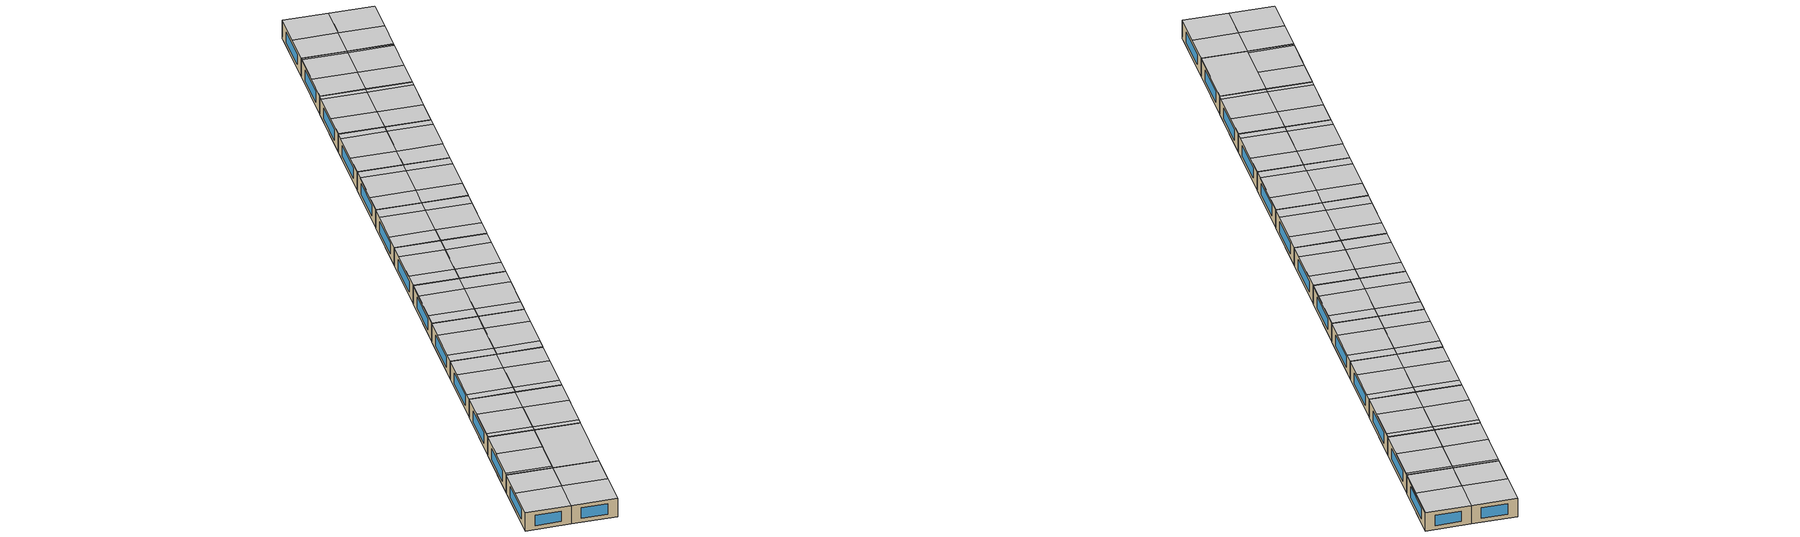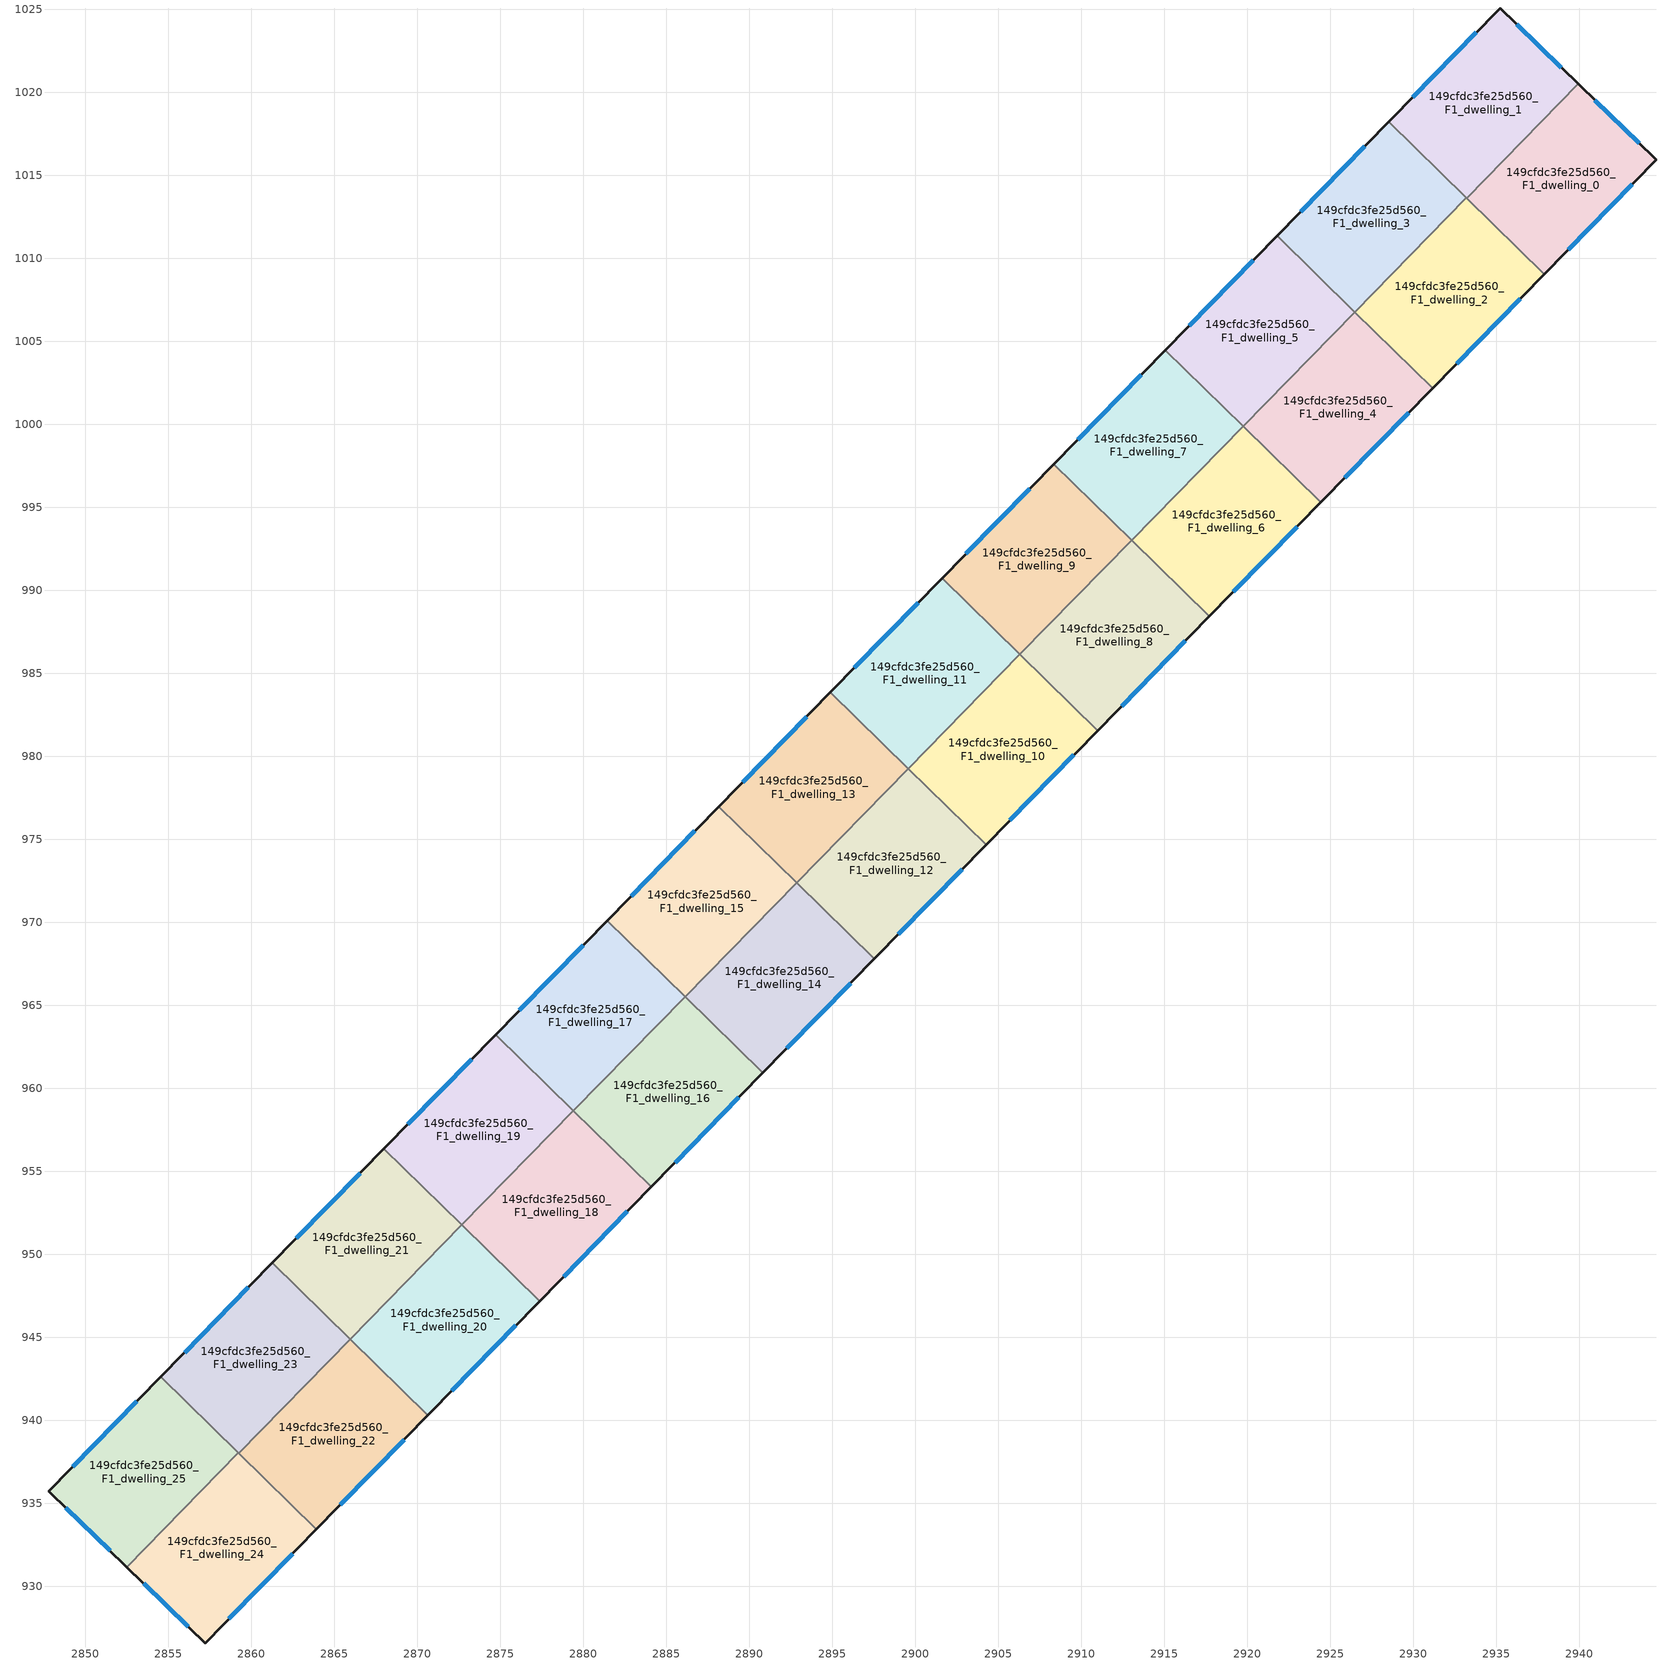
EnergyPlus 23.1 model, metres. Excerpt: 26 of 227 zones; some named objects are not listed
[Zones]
149cfdc3fe25d560_F1_dwelling_0
 floor to 149cfdc3fe25d560_F0_dwelling_0 (EU_floor_Construction): 2944.63,1015.95 2937.89,1009.05 2933.21,1013.63 2939.93,1020.51 z3
 wall outside (EU_wall_Construction): 2937.89,1009.05 2944.63,1015.95 2939.93,1020.51 z3:6
 wall to 149cfdc3fe25d560_F1_dwelling_1 (EU_wall_Construction): 2939.93,1020.51 2933.21,1013.63 z3:6
 wall to 149cfdc3fe25d560_F1_dwelling_2 (EU_wall_Construction): 2933.21,1013.63 2937.89,1009.05 z3:6
 window (EU_Window_Construction): 2943.63,1016.92 2940.94,1019.53 / 2939.33,1010.53 2943.19,1014.47 z3.64:5.36
 ceiling adiabatic (EU_roof_Construction): 2941.12,1012.36 2944.63,1015.95 2939.93,1020.51 2936.44,1016.93 z6
 ceiling to 149cfdc3fe25d560_F2_dwelling_1 (EU_floor_Construction): 2937.89,1009.05 2941.12,1012.36 2936.44,1016.93 2933.21,1013.63 z6
149cfdc3fe25d560_F1_dwelling_1
 floor to 149cfdc3fe25d560_F0_dwelling_1 (EU_floor_Construction): 2939.93,1020.51 2933.21,1013.63 2928.52,1018.22 2935.23,1025.08 z3
 wall outside (EU_wall_Construction): 2939.93,1020.51 2935.23,1025.08 2928.52,1018.22 z3:6
 wall to 149cfdc3fe25d560_F1_dwelling_3 (EU_wall_Construction): 2928.52,1018.22 2933.2,1013.64 z3:6
 window (EU_Window_Construction): 2938.93,1021.49 2936.23,1024.1 / 2933.79,1023.61 2929.95,1019.69 z3.64:5.36
 ceiling to 149cfdc3fe25d560_F2_dwelling_1 (EU_floor_Construction): 2933.21,1013.63 2936.44,1016.93 2931.74,1021.53 2928.52,1018.22 z6
 ceiling to 149cfdc3fe25d560_F2_dwelling_0 (EU_floor_Construction): 2936.44,1016.93 2939.93,1020.51 2935.23,1025.08 2931.74,1021.53 z6
149cfdc3fe25d560_F1_dwelling_10
 floor to 149cfdc3fe25d560_F0_dwelling_10 (EU_floor_Construction): 2910.98,981.55 2904.26,974.68 2899.57,979.26 2906.3,986.14 z3
 wall outside (EU_wall_Construction): 2904.26,974.68 2910.98,981.55 z3:6
 wall to 149cfdc3fe25d560_F1_dwelling_8 (EU_wall_Construction): 2910.98,981.55 2906.3,986.14 z3:6
 wall to 149cfdc3fe25d560_F1_dwelling_12 (EU_wall_Construction): 2899.57,979.26 2904.26,974.68 z3:6
 wall to 149cfdc3fe25d560_F1_dwelling_11 (EU_wall_Construction): 2906.3,986.14 2899.57,979.26 z3:6
 window (EU_Window_Construction): 2905.7,976.15 2909.54,980.08 z3.64:5.36
 ceiling to 149cfdc3fe25d560_F2_dwelling_9 (EU_floor_Construction): 2909.64,980.18 2910.98,981.55 2906.3,986.14 2904.95,984.76 z6
 ceiling to 149cfdc3fe25d560_F2_dwelling_11 (EU_floor_Construction): 2904.26,974.68 2906.14,976.6 2901.45,981.19 2899.57,979.26 z6
 ceiling adiabatic (EU_roof_Construction): 2906.14,976.6 2909.64,980.18 2904.95,984.76 2901.45,981.19 z6
149cfdc3fe25d560_F1_dwelling_11
 floor to 149cfdc3fe25d560_F0_dwelling_11 (EU_floor_Construction): 2906.3,986.14 2899.57,979.26 2894.88,983.85 2901.61,990.72 z3
 wall outside (EU_wall_Construction): 2901.61,990.72 2894.88,983.85 z3:6
 wall to 149cfdc3fe25d560_F1_dwelling_9 (EU_wall_Construction): 2906.3,986.14 2901.61,990.72 z3:6
 wall to 149cfdc3fe25d560_F1_dwelling_13 (EU_wall_Construction): 2894.88,983.85 2899.57,979.26 z3:6
 window (EU_Window_Construction): 2900.17,989.25 2896.32,985.32 z3.64:5.36
 ceiling to 149cfdc3fe25d560_F2_dwelling_11 (EU_floor_Construction): 2899.57,979.26 2901.45,981.19 2896.77,985.77 2894.88,983.85 z6
 ceiling to 149cfdc3fe25d560_F2_dwelling_9 (EU_floor_Construction): 2904.95,984.76 2906.3,986.14 2901.61,990.72 2900.26,989.35 z6
 ceiling adiabatic (EU_roof_Construction): 2901.45,981.19 2904.95,984.76 2900.26,989.35 2894.88,983.85 2896.77,985.77 z6
149cfdc3fe25d560_F1_dwelling_12
 floor to 149cfdc3fe25d560_F0_dwelling_12 (EU_floor_Construction): 2904.26,974.68 2897.53,967.8 2892.85,972.39 2899.57,979.26 z3
 wall outside (EU_wall_Construction): 2897.53,967.8 2904.26,974.68 z3:6
 wall to 149cfdc3fe25d560_F1_dwelling_14 (EU_wall_Construction): 2892.85,972.39 2897.53,967.8 z3:6
 wall to 149cfdc3fe25d560_F1_dwelling_13 (EU_wall_Construction): 2899.57,979.26 2892.85,972.39 z3:6
 window (EU_Window_Construction): 2898.97,969.28 2902.82,973.2 z3.64:5.36
 ceiling to 149cfdc3fe25d560_F2_dwelling_13 (EU_floor_Construction): 2897.53,967.8 2899.15,969.45 2894.46,974.04 2892.85,972.39 z6
 ceiling to 149cfdc3fe25d560_F2_dwelling_11 (EU_floor_Construction): 2902.65,973.03 2904.26,974.68 2899.57,979.26 2897.96,977.61 z6
 ceiling to 149cfdc3fe25d560_F2_dwelling_12 (EU_floor_Construction): 2899.15,969.45 2902.65,973.03 2897.96,977.61 2894.46,974.04 z6
149cfdc3fe25d560_F1_dwelling_13
 floor to 149cfdc3fe25d560_F0_dwelling_13 (EU_floor_Construction): 2899.57,979.26 2892.85,972.39 2888.16,976.97 2894.88,983.85 z3
 wall outside (EU_wall_Construction): 2894.88,983.85 2888.16,976.97 z3:6
 wall to 149cfdc3fe25d560_F1_dwelling_15 (EU_wall_Construction): 2888.16,976.97 2892.85,972.39 z3:6
 window (EU_Window_Construction): 2893.44,982.38 2889.6,978.45 z3.64:5.36
 ceiling to 149cfdc3fe25d560_F2_dwelling_13 (EU_floor_Construction): 2892.85,972.39 2894.46,974.04 2889.77,978.62 2888.16,976.97 z6
 ceiling to 149cfdc3fe25d560_F2_dwelling_12 (EU_floor_Construction): 2894.46,974.04 2897.96,977.61 2893.27,982.2 2889.77,978.62 z6
 ceiling to 149cfdc3fe25d560_F2_dwelling_11 (EU_floor_Construction): 2897.96,977.61 2899.57,979.26 2894.88,983.85 2893.27,982.2 z6
149cfdc3fe25d560_F1_dwelling_14
 floor to 149cfdc3fe25d560_F0_dwelling_14 (EU_floor_Construction): 2897.53,967.8 2890.81,960.93 2886.12,965.51 2892.85,972.39 z3
 wall outside (EU_wall_Construction): 2890.81,960.93 2897.53,967.8 z3:6
 wall to 149cfdc3fe25d560_F1_dwelling_16 (EU_wall_Construction): 2886.12,965.51 2890.81,960.93 z3:6
 wall to 149cfdc3fe25d560_F1_dwelling_15 (EU_wall_Construction): 2892.85,972.39 2886.12,965.51 z3:6
 window (EU_Window_Construction): 2892.25,962.4 2896.09,966.33 z3.64:5.36
 ceiling to 149cfdc3fe25d560_F2_dwelling_14 (EU_floor_Construction): 2892.15,962.3 2895.65,965.88 2890.96,970.46 2887.47,966.89 z6
 ceiling to 149cfdc3fe25d560_F2_dwelling_15 (EU_floor_Construction): 2890.81,960.93 2892.15,962.3 2887.47,966.89 2886.12,965.51 z6
 ceiling to 149cfdc3fe25d560_F2_dwelling_13 (EU_floor_Construction): 2895.65,965.88 2897.53,967.8 2892.85,972.39 2890.96,970.46 z6
149cfdc3fe25d560_F1_dwelling_15
 floor to 149cfdc3fe25d560_F0_dwelling_15 (EU_floor_Construction): 2892.85,972.39 2886.12,965.51 2881.43,970.1 2888.16,976.97 z3
 wall outside (EU_wall_Construction): 2888.16,976.97 2881.43,970.1 z3:6
 wall to 149cfdc3fe25d560_F1_dwelling_17 (EU_wall_Construction): 2881.43,970.1 2886.12,965.51 z3:6
 window (EU_Window_Construction): 2886.72,975.5 2882.87,971.57 z3.64:5.36
 ceiling to 149cfdc3fe25d560_F2_dwelling_15 (EU_floor_Construction): 2886.12,965.51 2887.47,966.89 2882.78,971.47 2881.43,970.1 z6
 ceiling to 149cfdc3fe25d560_F2_dwelling_14 (EU_floor_Construction): 2887.47,966.89 2890.96,970.46 2886.28,975.05 2882.78,971.47 z6
 ceiling to 149cfdc3fe25d560_F2_dwelling_13 (EU_floor_Construction): 2890.96,970.46 2892.85,972.39 2888.16,976.97 2886.28,975.05 z6
149cfdc3fe25d560_F1_dwelling_16
 floor to 149cfdc3fe25d560_F0_dwelling_16 (EU_floor_Construction): 2890.81,960.93 2884.09,954.05 2879.4,958.64 2886.12,965.51 z3
 wall outside (EU_wall_Construction): 2884.09,954.05 2890.81,960.93 z3:6
 wall to 149cfdc3fe25d560_F1_dwelling_17 (EU_wall_Construction): 2886.12,965.51 2879.4,958.64 z3:6
 wall to 149cfdc3fe25d560_F1_dwelling_18 (EU_wall_Construction): 2879.4,958.64 2884.09,954.05 z3:6
 window (EU_Window_Construction): 2885.53,955.53 2889.37,959.46 z3.64:5.36
 ceiling to 149cfdc3fe25d560_F2_dwelling_16 (EU_floor_Construction): 2885.16,955.15 2888.66,958.73 2883.97,963.31 2880.47,959.74 z6
 ceiling to 149cfdc3fe25d560_F2_dwelling_17 (EU_floor_Construction): 2884.08,954.05 2885.16,955.15 2880.47,959.74 2879.4,958.64 z6
 ceiling to 149cfdc3fe25d560_F2_dwelling_15 (EU_floor_Construction): 2888.66,958.73 2890.81,960.93 2886.12,965.51 2883.97,963.31 z6
149cfdc3fe25d560_F1_dwelling_17
 floor to 149cfdc3fe25d560_F0_dwelling_17 (EU_floor_Construction): 2886.12,965.51 2879.4,958.64 2874.71,963.23 2881.43,970.1 z3
 wall outside (EU_wall_Construction): 2881.43,970.1 2874.71,963.23 z3:6
 wall to 149cfdc3fe25d560_F1_dwelling_19 (EU_wall_Construction): 2874.71,963.23 2879.4,958.64 z3:6
 window (EU_Window_Construction): 2879.99,968.63 2876.15,964.7 z3.64:5.36
 ceiling to 149cfdc3fe25d560_F2_dwelling_17 (EU_floor_Construction): 2879.4,958.64 2880.47,959.74 2875.78,964.33 2874.71,963.23 z6
 ceiling to 149cfdc3fe25d560_F2_dwelling_16 (EU_floor_Construction): 2880.47,959.74 2883.97,963.31 2879.28,967.9 2875.78,964.33 z6
 ceiling to 149cfdc3fe25d560_F2_dwelling_15 (EU_floor_Construction): 2883.97,963.31 2886.12,965.51 2881.43,970.1 2879.28,967.9 z6
149cfdc3fe25d560_F1_dwelling_18
 floor to 149cfdc3fe25d560_F0_dwelling_18 (EU_floor_Construction): 2884.09,954.05 2877.36,947.18 2872.67,951.77 2879.4,958.64 z3
 wall outside (EU_wall_Construction): 2877.36,947.18 2884.09,954.05 z3:6
 wall to 149cfdc3fe25d560_F1_dwelling_20 (EU_wall_Construction): 2872.67,951.77 2877.36,947.18 z3:6
 wall to 149cfdc3fe25d560_F1_dwelling_19 (EU_wall_Construction): 2879.4,958.64 2872.67,951.77 z3:6
 window (EU_Window_Construction): 2878.8,948.65 2882.64,952.58 z3.64:5.36
 ceiling to 149cfdc3fe25d560_F2_dwelling_18 (EU_floor_Construction): 2878.17,948 2881.66,951.58 2876.98,956.17 2873.48,952.59 z6
 ceiling to 149cfdc3fe25d560_F2_dwelling_19 (EU_floor_Construction): 2877.36,947.18 2878.17,948 2873.48,952.59 2872.67,951.77 z6
 ceiling to 149cfdc3fe25d560_F2_dwelling_17 (EU_floor_Construction): 2881.66,951.58 2884.08,954.05 2879.4,958.64 2876.98,956.17 z6
149cfdc3fe25d560_F1_dwelling_19
 floor to 149cfdc3fe25d560_F0_dwelling_19 (EU_floor_Construction): 2879.4,958.64 2872.67,951.77 2867.98,956.35 2874.71,963.23 z3
 wall outside (EU_wall_Construction): 2874.71,963.23 2867.98,956.35 z3:6
 wall to 149cfdc3fe25d560_F1_dwelling_21 (EU_wall_Construction): 2867.98,956.35 2872.67,951.77 z3:6
 window (EU_Window_Construction): 2873.27,961.75 2869.42,957.83 z3.64:5.36
 ceiling to 149cfdc3fe25d560_F2_dwelling_19 (EU_floor_Construction): 2872.67,951.77 2873.48,952.59 2868.79,957.18 2867.98,956.35 z6
 ceiling to 149cfdc3fe25d560_F2_dwelling_18 (EU_floor_Construction): 2873.48,952.59 2876.98,956.17 2872.29,960.75 2868.79,957.18 z6
 ceiling to 149cfdc3fe25d560_F2_dwelling_17 (EU_floor_Construction): 2876.98,956.17 2879.4,958.64 2874.71,963.23 2872.29,960.75 z6
149cfdc3fe25d560_F1_dwelling_2
 floor to 149cfdc3fe25d560_F0_dwelling_2 (EU_floor_Construction): 2937.89,1009.05 2931.16,1002.18 2926.48,1006.76 2933.2,1013.64 z3
 wall outside (EU_wall_Construction): 2931.16,1002.18 2937.89,1009.05 z3:6
 wall to 149cfdc3fe25d560_F1_dwelling_4 (EU_wall_Construction): 2926.48,1006.76 2931.16,1002.18 z3:6
 wall to 149cfdc3fe25d560_F1_dwelling_3 (EU_wall_Construction): 2933.2,1013.64 2926.48,1006.76 z3:6
 window (EU_Window_Construction): 2932.6,1003.65 2936.45,1007.58 z3.64:5.36
 ceiling to 149cfdc3fe25d560_F2_dwelling_2 (EU_floor_Construction): 2934.12,1005.2 2937.62,1008.78 2932.93,1013.36 2929.44,1009.79 z6
 ceiling to 149cfdc3fe25d560_F2_dwelling_3 (EU_floor_Construction): 2931.16,1002.18 2934.12,1005.2 2929.44,1009.79 2926.48,1006.76 z6
 ceiling to 149cfdc3fe25d560_F2_dwelling_1 (EU_floor_Construction): 2937.62,1008.78 2937.89,1009.05 2933.2,1013.64 2932.93,1013.36 z6
149cfdc3fe25d560_F1_dwelling_20
 floor to 149cfdc3fe25d560_F0_dwelling_20 (EU_floor_Construction): 2877.36,947.18 2870.64,940.31 2865.95,944.89 2872.67,951.77 z3
 wall outside (EU_wall_Construction): 2870.64,940.31 2877.36,947.18 z3:6
 wall to 149cfdc3fe25d560_F1_dwelling_21 (EU_wall_Construction): 2872.67,951.77 2865.95,944.89 z3:6
 wall to 149cfdc3fe25d560_F1_dwelling_22 (EU_wall_Construction): 2865.95,944.89 2870.64,940.31 z3:6
 window (EU_Window_Construction): 2872.08,941.78 2875.92,945.71 z3.64:5.36
 ceiling to 149cfdc3fe25d560_F2_dwelling_20 (EU_floor_Construction): 2871.17,940.86 2874.67,944.43 2869.98,949.02 2866.49,945.44 z6
 ceiling to 149cfdc3fe25d560_F2_dwelling_19 (EU_floor_Construction): 2874.67,944.43 2877.36,947.18 2872.67,951.77 2869.98,949.02 z6
 ceiling to 149cfdc3fe25d560_F2_dwelling_21 (EU_floor_Construction): 2870.64,940.31 2871.17,940.86 2866.49,945.44 2865.95,944.89 z6
149cfdc3fe25d560_F1_dwelling_21
 floor to 149cfdc3fe25d560_F0_dwelling_21 (EU_floor_Construction): 2872.67,951.77 2865.95,944.89 2861.26,949.48 2867.98,956.35 z3
 wall outside (EU_wall_Construction): 2867.98,956.35 2861.26,949.48 z3:6
 wall to 149cfdc3fe25d560_F1_dwelling_23 (EU_wall_Construction): 2861.26,949.48 2865.95,944.89 z3:6
 window (EU_Window_Construction): 2866.54,954.88 2862.7,950.95 z3.64:5.36
 ceiling to 149cfdc3fe25d560_F2_dwelling_21 (EU_floor_Construction): 2865.95,944.89 2866.49,945.44 2861.8,950.03 2861.26,949.48 z6
 ceiling to 149cfdc3fe25d560_F2_dwelling_20 (EU_floor_Construction): 2866.49,945.44 2869.98,949.02 2865.29,953.6 2861.8,950.03 z6
 ceiling to 149cfdc3fe25d560_F2_dwelling_19 (EU_floor_Construction): 2869.98,949.02 2872.67,951.77 2867.98,956.35 2865.29,953.6 z6
149cfdc3fe25d560_F1_dwelling_22
 floor to 149cfdc3fe25d560_F0_dwelling_22 (EU_floor_Construction): 2870.64,940.31 2863.91,933.43 2859.22,938.02 2865.95,944.89 z3
 wall outside (EU_wall_Construction): 2863.91,933.43 2870.64,940.31 z3:6
 wall to 149cfdc3fe25d560_F1_dwelling_23 (EU_wall_Construction): 2865.95,944.89 2859.22,938.02 z3:6
 wall to 149cfdc3fe25d560_F1_dwelling_24 (EU_wall_Construction): 2859.22,938.02 2863.91,933.43 z3:6
 window (EU_Window_Construction): 2865.35,934.91 2869.2,938.83 z3.64:5.36
 ceiling adiabatic (EU_roof_Construction): 2863.91,933.43 2870.64,940.31 2865.95,944.89 2859.22,938.02 z6
149cfdc3fe25d560_F1_dwelling_23
 floor to 149cfdc3fe25d560_F0_dwelling_23 (EU_floor_Construction): 2865.95,944.89 2859.22,938.02 2854.53,942.61 2861.26,949.48 z3
 wall outside (EU_wall_Construction): 2861.26,949.48 2854.53,942.61 z3:6
 wall to 149cfdc3fe25d560_F1_dwelling_25 (EU_wall_Construction): 2854.53,942.61 2859.22,938.03 z3:6
 window (EU_Window_Construction): 2859.82,948.01 2855.97,944.08 z3.64:5.36
 ceiling adiabatic (EU_roof_Construction): 2859.22,938.02 2859.49,938.29 2854.8,942.88 2854.53,942.61 z6
 ceiling to 149cfdc3fe25d560_F2_dwelling_22 (EU_floor_Construction): 2859.49,938.29 2862.99,941.87 2858.3,946.46 2854.8,942.88 z6
 ceiling to 149cfdc3fe25d560_F2_dwelling_21 (EU_floor_Construction): 2862.99,941.87 2865.95,944.89 2861.26,949.48 2858.3,946.46 z6
149cfdc3fe25d560_F1_dwelling_24
 floor to 149cfdc3fe25d560_F0_dwelling_24 (EU_floor_Construction): 2863.91,933.43 2857.21,926.58 2852.49,931.15 2859.22,938.03 z3
 wall outside (EU_wall_Construction): 2852.49,931.15 2857.21,926.58 2863.91,933.43 z3:6
 wall to 149cfdc3fe25d560_F1_dwelling_25 (EU_wall_Construction): 2859.22,938.03 2852.49,931.15 z3:6
 window (EU_Window_Construction): 2858.64,928.05 2862.48,931.96 / 2853.5,930.17 2856.2,927.56 z3.64:5.36
 ceiling to 149cfdc3fe25d560_F2_dwelling_24 (EU_floor_Construction): 2857.21,926.58 2860.68,930.13 2855.99,934.73 2852.49,931.15 z6
 ceiling adiabatic (EU_roof_Construction): 2860.68,930.13 2863.91,933.43 2859.22,938.03 2855.99,934.73 z6
149cfdc3fe25d560_F1_dwelling_25
 floor to 149cfdc3fe25d560_F0_dwelling_25 (EU_floor_Construction): 2859.22,938.03 2852.49,931.15 2847.79,935.72 2854.53,942.61 z3
 wall outside (EU_wall_Construction): 2854.53,942.61 2847.79,935.72 2852.49,931.15 z3:6
 window (EU_Window_Construction): 2848.8,934.74 2851.49,932.13 / 2853.09,941.13 2849.24,937.19 z3.64:5.36
 ceiling to 149cfdc3fe25d560_F2_dwelling_24 (EU_floor_Construction): 2852.49,931.15 2855.99,934.73 2851.31,939.31 2847.79,935.72 z6
 ceiling adiabatic (EU_roof_Construction): 2855.99,934.73 2859.22,938.03 2854.53,942.61 2851.31,939.31 z6
149cfdc3fe25d560_F1_dwelling_3
 floor to 149cfdc3fe25d560_F0_dwelling_3 (EU_floor_Construction): 2933.2,1013.64 2926.48,1006.76 2921.79,1011.35 2928.52,1018.22 z3
 wall outside (EU_wall_Construction): 2928.52,1018.22 2921.79,1011.35 z3:6
 wall to 149cfdc3fe25d560_F1_dwelling_5 (EU_wall_Construction): 2921.79,1011.35 2926.48,1006.76 z3:6
 window (EU_Window_Construction): 2927.07,1016.75 2923.23,1012.82 z3.64:5.36
 ceiling to 149cfdc3fe25d560_F2_dwelling_3 (EU_floor_Construction): 2926.48,1006.76 2929.44,1009.79 2924.75,1014.37 2921.79,1011.35 z6
 ceiling to 149cfdc3fe25d560_F2_dwelling_2 (EU_floor_Construction): 2929.44,1009.79 2932.93,1013.36 2928.25,1017.95 2924.75,1014.37 z6
 ceiling to 149cfdc3fe25d560_F2_dwelling_1 (EU_floor_Construction): 2932.93,1013.36 2933.2,1013.64 2928.52,1018.22 2928.25,1017.95 z6
149cfdc3fe25d560_F1_dwelling_4
 floor to 149cfdc3fe25d560_F0_dwelling_4 (EU_floor_Construction): 2931.16,1002.18 2924.44,995.3 2919.75,999.89 2926.48,1006.76 z3
 wall outside (EU_wall_Construction): 2924.44,995.3 2931.16,1002.18 z3:6
 wall to 149cfdc3fe25d560_F1_dwelling_6 (EU_wall_Construction): 2919.75,999.89 2924.44,995.3 z3:6
 wall to 149cfdc3fe25d560_F1_dwelling_5 (EU_wall_Construction): 2926.48,1006.76 2919.75,999.89 z3:6
 window (EU_Window_Construction): 2925.88,996.78 2929.72,1000.71 z3.64:5.36
 ceiling to 149cfdc3fe25d560_F2_dwelling_4 (EU_floor_Construction): 2927.13,998.05 2930.62,1001.63 2925.94,1006.21 2922.44,1002.64 z6
 ceiling to 149cfdc3fe25d560_F2_dwelling_5 (EU_floor_Construction): 2924.44,995.3 2927.13,998.05 2922.44,1002.64 2919.75,999.89 z6
 ceiling to 149cfdc3fe25d560_F2_dwelling_3 (EU_floor_Construction): 2930.62,1001.63 2931.16,1002.18 2926.48,1006.76 2925.94,1006.21 z6
149cfdc3fe25d560_F1_dwelling_5
 floor to 149cfdc3fe25d560_F0_dwelling_5 (EU_floor_Construction): 2926.48,1006.76 2919.75,999.89 2915.06,1004.47 2921.79,1011.35 z3
 wall outside (EU_wall_Construction): 2921.79,1011.35 2915.06,1004.47 z3:6
 wall to 149cfdc3fe25d560_F1_dwelling_7 (EU_wall_Construction): 2915.06,1004.47 2919.75,999.89 z3:6
 window (EU_Window_Construction): 2920.35,1009.88 2916.5,1005.95 z3.64:5.36
 ceiling to 149cfdc3fe25d560_F2_dwelling_5 (EU_floor_Construction): 2919.75,999.89 2922.44,1002.64 2917.75,1007.22 2915.06,1004.47 z6
 ceiling to 149cfdc3fe25d560_F2_dwelling_4 (EU_floor_Construction): 2922.44,1002.64 2925.94,1006.21 2921.25,1010.8 2917.75,1007.22 z6
 ceiling to 149cfdc3fe25d560_F2_dwelling_3 (EU_floor_Construction): 2925.94,1006.21 2926.48,1006.76 2921.79,1011.35 2921.25,1010.8 z6
149cfdc3fe25d560_F1_dwelling_6
 floor to 149cfdc3fe25d560_F0_dwelling_6 (EU_floor_Construction): 2924.44,995.3 2917.71,988.43 2913.02,993.01 2919.75,999.89 z3
 wall outside (EU_wall_Construction): 2917.71,988.43 2924.44,995.3 z3:6
 wall to 149cfdc3fe25d560_F1_dwelling_8 (EU_wall_Construction): 2913.02,993.01 2917.71,988.43 z3:6
 wall to 149cfdc3fe25d560_F1_dwelling_7 (EU_wall_Construction): 2919.75,999.89 2913.02,993.01 z3:6
 window (EU_Window_Construction): 2919.15,989.9 2923,993.83 z3.64:5.36
 ceiling to 149cfdc3fe25d560_F2_dwelling_6 (EU_floor_Construction): 2920.13,990.9 2923.63,994.48 2918.94,999.06 2915.44,995.49 z6
 ceiling to 149cfdc3fe25d560_F2_dwelling_7 (EU_floor_Construction): 2917.71,988.43 2920.13,990.9 2915.44,995.49 2913.02,993.01 z6
 ceiling to 149cfdc3fe25d560_F2_dwelling_5 (EU_floor_Construction): 2923.63,994.48 2924.44,995.3 2919.75,999.89 2918.94,999.06 z6
149cfdc3fe25d560_F1_dwelling_7
 floor to 149cfdc3fe25d560_F0_dwelling_7 (EU_floor_Construction): 2919.75,999.89 2913.02,993.01 2908.34,997.6 2915.06,1004.47 z3
 wall outside (EU_wall_Construction): 2915.06,1004.47 2908.34,997.6 z3:6
 wall to 149cfdc3fe25d560_F1_dwelling_9 (EU_wall_Construction): 2908.34,997.6 2913.02,993.01 z3:6
 window (EU_Window_Construction): 2913.62,1003 2909.78,999.07 z3.64:5.36
 ceiling to 149cfdc3fe25d560_F2_dwelling_7 (EU_floor_Construction): 2913.02,993.01 2915.44,995.49 2910.76,1000.07 2908.34,997.6 z6
 ceiling to 149cfdc3fe25d560_F2_dwelling_5 (EU_floor_Construction): 2918.94,999.06 2919.75,999.89 2915.06,1004.47 2914.26,1003.65 z6
 ceiling adiabatic (EU_roof_Construction): 2915.44,995.49 2918.94,999.06 2914.26,1003.65 2910.76,1000.07 z6
149cfdc3fe25d560_F1_dwelling_8
 floor to 149cfdc3fe25d560_F0_dwelling_8 (EU_floor_Construction): 2917.71,988.43 2910.98,981.55 2906.3,986.14 2913.02,993.01 z3
 wall outside (EU_wall_Construction): 2910.98,981.55 2917.71,988.43 z3:6
 wall to 149cfdc3fe25d560_F1_dwelling_9 (EU_wall_Construction): 2913.02,993.01 2906.3,986.14 z3:6
 window (EU_Window_Construction): 2912.43,983.02 2916.27,986.96 z3.64:5.36
 ceiling to 149cfdc3fe25d560_F2_dwelling_8 (EU_floor_Construction): 2913.14,983.75 2916.63,987.33 2911.95,991.91 2908.45,988.34 z6
 ceiling to 149cfdc3fe25d560_F2_dwelling_9 (EU_floor_Construction): 2910.98,981.55 2913.14,983.75 2908.45,988.34 2906.3,986.14 z6
 ceiling to 149cfdc3fe25d560_F2_dwelling_7 (EU_floor_Construction): 2916.63,987.33 2917.71,988.43 2913.02,993.01 2911.95,991.91 z6
149cfdc3fe25d560_F1_dwelling_9
 floor to 149cfdc3fe25d560_F0_dwelling_9 (EU_floor_Construction): 2913.02,993.01 2906.3,986.14 2901.61,990.72 2908.34,997.6 z3
 wall outside (EU_wall_Construction): 2908.34,997.6 2901.61,990.72 z3:6
 window (EU_Window_Construction): 2906.9,996.13 2903.05,992.2 z3.64:5.36
 ceiling to 149cfdc3fe25d560_F2_dwelling_9 (EU_floor_Construction): 2906.3,986.14 2908.45,988.34 2903.76,992.92 2901.61,990.72 z6
 ceiling to 149cfdc3fe25d560_F2_dwelling_8 (EU_floor_Construction): 2908.45,988.34 2911.95,991.91 2907.26,996.5 2903.76,992.92 z6
 ceiling to 149cfdc3fe25d560_F2_dwelling_7 (EU_floor_Construction): 2911.95,991.91 2913.02,993.01 2908.34,997.6 2907.26,996.5 z6
[Building]
EU S2 Campaign: North Axis=0; Terrain=City; Solar Distribution=FullExterior
[Site:Location]
Yerevan-Zvartnots.Intl.AP: Latitude=40.15; Longitude=44.383; Time Zone=4; Elevation=854
[SizingPeriod:WeatherFileDays]
AnnualSizingPeriod: Begin Month=1; Begin Day of Month=1; End Month=12; End Day of Month=31; Day of Week for Start Day=Monday; Use Weather File Daylight Saving Period=No; Use Weather File Rain and Snow Indicators=No
[MATERIAL]
EU_InternalMass_Material: Roughness=MediumRough; Thickness=0.1; Conductivity=1; Density=1800; Specific Heat=900; Thermal Absorptance=0.9; Solar Absorptance=0.7; Visible Absorptance=0.7
[MATERIAL:NOMASS] Roughness=MediumRough; Thermal Absorptance=0.9; Solar Absorptance=0.7; Visible Absorptance=0.7
Name | Thermal Resistance
EU_wall_NoMass | 1.05043
EU_roof_NoMass | 1.45357
EU_floor_NoMass | 0.478065
[WINDOWMATERIAL:SIMPLEGLAZINGSYSTEM]
EU_Window_SimpleGlazing: UFactor=2.5566; Solar Heat Gain Coefficient=0.75; Visible Transmittance=0.75
[CONSTRUCTION]
EU_wall_Construction: EU_wall_NoMass
EU_roof_Construction: EU_roof_NoMass
EU_floor_Construction: EU_floor_NoMass
EU_Window_Construction: EU_Window_SimpleGlazing
EU_InternalMass_Construction: EU_InternalMass_Material
[ZONE] Type=1; Multiplier=1; Ceiling Height=autocalculate; Floor Area=autocalculate; Part of Total Floor Area=Yes
Name | Volume
149cfdc3fe25d560_F1_dwelling_0; 149cfdc3fe25d560_F1_dwelling_16 | 189.198
149cfdc3fe25d560_F1_dwelling_1; 149cfdc3fe25d560_F1_dwelling_19; 149cfdc3fe25d560_F1_dwelling_20 | 189.205
149cfdc3fe25d560_F1_dwelling_10; 149cfdc3fe25d560_F1_dwelling_7 | 189.209
149cfdc3fe25d560_F1_dwelling_11 | 189.23
149cfdc3fe25d560_F1_dwelling_12 | 189.178
149cfdc3fe25d560_F1_dwelling_13; 149cfdc3fe25d560_F1_dwelling_8 | 189.219
149cfdc3fe25d560_F1_dwelling_14 | 189.195
149cfdc3fe25d560_F1_dwelling_15 | 189.237
149cfdc3fe25d560_F1_dwelling_17; 149cfdc3fe25d560_F1_dwelling_9 | 189.24
149cfdc3fe25d560_F1_dwelling_18 | 189.225
149cfdc3fe25d560_F1_dwelling_2 | 189.211
149cfdc3fe25d560_F1_dwelling_21 | 189.229
149cfdc3fe25d560_F1_dwelling_22 | 189.222
149cfdc3fe25d560_F1_dwelling_23 | 189.239
149cfdc3fe25d560_F1_dwelling_24 | 189.22
149cfdc3fe25d560_F1_dwelling_25 | 189.183
149cfdc3fe25d560_F1_dwelling_3 | 189.251
149cfdc3fe25d560_F1_dwelling_4 | 189.199
149cfdc3fe25d560_F1_dwelling_5 | 189.223
149cfdc3fe25d560_F1_dwelling_6 | 189.172
[INTERNALMASS] Construction=EU_InternalMass_Construction
Name | Zone or ZoneList | Surface Area
149cfdc3fe25d560_F1_dwelling_0_EU_InternalMass | 149cfdc3fe25d560_F1_dwelling_0 | 63.0704
149cfdc3fe25d560_F1_dwelling_1_EU_InternalMass | 149cfdc3fe25d560_F1_dwelling_1 | 63.0676
149cfdc3fe25d560_F1_dwelling_2_EU_InternalMass | 149cfdc3fe25d560_F1_dwelling_2 | 63.0717
149cfdc3fe25d560_F1_dwelling_3_EU_InternalMass | 149cfdc3fe25d560_F1_dwelling_3 | 63.0854
149cfdc3fe25d560_F1_dwelling_4_EU_InternalMass | 149cfdc3fe25d560_F1_dwelling_4 | 63.0698
149cfdc3fe25d560_F1_dwelling_5_EU_InternalMass | 149cfdc3fe25d560_F1_dwelling_5 | 63.0726
149cfdc3fe25d560_F1_dwelling_6_EU_InternalMass | 149cfdc3fe25d560_F1_dwelling_6 | 63.0572
149cfdc3fe25d560_F1_dwelling_7_EU_InternalMass | 149cfdc3fe25d560_F1_dwelling_7 | 63.0715
149cfdc3fe25d560_F1_dwelling_8_EU_InternalMass | 149cfdc3fe25d560_F1_dwelling_8 | 63.0744
149cfdc3fe25d560_F1_dwelling_9_EU_InternalMass | 149cfdc3fe25d560_F1_dwelling_9 | 63.0709
149cfdc3fe25d560_F1_dwelling_10_EU_InternalMass | 149cfdc3fe25d560_F1_dwelling_10 | 63.068
149cfdc3fe25d560_F1_dwelling_11_EU_InternalMass | 149cfdc3fe25d560_F1_dwelling_11 | 63.0748
149cfdc3fe25d560_F1_dwelling_12_EU_InternalMass | 149cfdc3fe25d560_F1_dwelling_12 | 63.0622
149cfdc3fe25d560_F1_dwelling_13_EU_InternalMass | 149cfdc3fe25d560_F1_dwelling_13 | 63.0656
149cfdc3fe25d560_F1_dwelling_14_EU_InternalMass | 149cfdc3fe25d560_F1_dwelling_14 | 63.0646
149cfdc3fe25d560_F1_dwelling_15_EU_InternalMass | 149cfdc3fe25d560_F1_dwelling_15 | 63.0713
149cfdc3fe25d560_F1_dwelling_16_EU_InternalMass | 149cfdc3fe25d560_F1_dwelling_16 | 63.0713
149cfdc3fe25d560_F1_dwelling_17_EU_InternalMass | 149cfdc3fe25d560_F1_dwelling_17 | 63.0747
149cfdc3fe25d560_F1_dwelling_18_EU_InternalMass | 149cfdc3fe25d560_F1_dwelling_18 | 63.0717
149cfdc3fe25d560_F1_dwelling_19_EU_InternalMass | 149cfdc3fe25d560_F1_dwelling_19 | 63.0684
149cfdc3fe25d560_F1_dwelling_20_EU_InternalMass | 149cfdc3fe25d560_F1_dwelling_20 | 63.0683
149cfdc3fe25d560_F1_dwelling_21_EU_InternalMass | 149cfdc3fe25d560_F1_dwelling_21 | 63.0745
149cfdc3fe25d560_F1_dwelling_22_EU_InternalMass | 149cfdc3fe25d560_F1_dwelling_22 | 63.074
149cfdc3fe25d560_F1_dwelling_23_EU_InternalMass | 149cfdc3fe25d560_F1_dwelling_23 | 63.0815
149cfdc3fe25d560_F1_dwelling_24_EU_InternalMass | 149cfdc3fe25d560_F1_dwelling_24 | 63.0707
149cfdc3fe25d560_F1_dwelling_25_EU_InternalMass | 149cfdc3fe25d560_F1_dwelling_25 | 63.0622
[OTHEREQUIPMENT] Fuel Type=Electricity; Design Level Calculation Method=Watts/Area; Power per Zone Floor Area=1; Fraction Latent=0; Fraction Radiant=0; Fraction Lost=0; Carbon Dioxide Generation Rate=0; EndUse Subcategory=EU_Step8_InternalGains
Name | Zone or ZoneList or Space or SpaceList | Schedule
EU_Step8_InternalGain_149cfdc3fe25d560_F1_dwelling_0_f000 | 149cfdc3fe25d560_F1_dwelling_0 | EU_Step8_GainSchedule_149cfdc3fe25d560_F1_dwelling_0_f000
EU_Step8_InternalGain_149cfdc3fe25d560_F1_dwelling_1_f000 | 149cfdc3fe25d560_F1_dwelling_1 | EU_Step8_GainSchedule_149cfdc3fe25d560_F1_dwelling_1_f000
EU_Step8_InternalGain_149cfdc3fe25d560_F1_dwelling_2_f000 | 149cfdc3fe25d560_F1_dwelling_2 | EU_Step8_GainSchedule_149cfdc3fe25d560_F1_dwelling_2_f000
EU_Step8_InternalGain_149cfdc3fe25d560_F1_dwelling_3_f000 | 149cfdc3fe25d560_F1_dwelling_3 | EU_Step8_GainSchedule_149cfdc3fe25d560_F1_dwelling_3_f000
EU_Step8_InternalGain_149cfdc3fe25d560_F1_dwelling_4_f000 | 149cfdc3fe25d560_F1_dwelling_4 | EU_Step8_GainSchedule_149cfdc3fe25d560_F1_dwelling_4_f000
EU_Step8_InternalGain_149cfdc3fe25d560_F1_dwelling_5_f000 | 149cfdc3fe25d560_F1_dwelling_5 | EU_Step8_GainSchedule_149cfdc3fe25d560_F1_dwelling_5_f000
EU_Step8_InternalGain_149cfdc3fe25d560_F1_dwelling_6_f000 | 149cfdc3fe25d560_F1_dwelling_6 | EU_Step8_GainSchedule_149cfdc3fe25d560_F1_dwelling_6_f000
EU_Step8_InternalGain_149cfdc3fe25d560_F1_dwelling_7_f000 | 149cfdc3fe25d560_F1_dwelling_7 | EU_Step8_GainSchedule_149cfdc3fe25d560_F1_dwelling_7_f000
EU_Step8_InternalGain_149cfdc3fe25d560_F1_dwelling_8_f000 | 149cfdc3fe25d560_F1_dwelling_8 | EU_Step8_GainSchedule_149cfdc3fe25d560_F1_dwelling_8_f000
EU_Step8_InternalGain_149cfdc3fe25d560_F1_dwelling_9_f000 | 149cfdc3fe25d560_F1_dwelling_9 | EU_Step8_GainSchedule_149cfdc3fe25d560_F1_dwelling_9_f000
EU_Step8_InternalGain_149cfdc3fe25d560_F1_dwelling_10_f000 | 149cfdc3fe25d560_F1_dwelling_10 | EU_Step8_GainSchedule_149cfdc3fe25d560_F1_dwelling_10_f000
EU_Step8_InternalGain_149cfdc3fe25d560_F1_dwelling_11_f000 | 149cfdc3fe25d560_F1_dwelling_11 | EU_Step8_GainSchedule_149cfdc3fe25d560_F1_dwelling_11_f000
EU_Step8_InternalGain_149cfdc3fe25d560_F1_dwelling_12_f000 | 149cfdc3fe25d560_F1_dwelling_12 | EU_Step8_GainSchedule_149cfdc3fe25d560_F1_dwelling_12_f000
EU_Step8_InternalGain_149cfdc3fe25d560_F1_dwelling_13_f000 | 149cfdc3fe25d560_F1_dwelling_13 | EU_Step8_GainSchedule_149cfdc3fe25d560_F1_dwelling_13_f000
EU_Step8_InternalGain_149cfdc3fe25d560_F1_dwelling_14_f000 | 149cfdc3fe25d560_F1_dwelling_14 | EU_Step8_GainSchedule_149cfdc3fe25d560_F1_dwelling_14_f000
EU_Step8_InternalGain_149cfdc3fe25d560_F1_dwelling_15_f000 | 149cfdc3fe25d560_F1_dwelling_15 | EU_Step8_GainSchedule_149cfdc3fe25d560_F1_dwelling_15_f000
EU_Step8_InternalGain_149cfdc3fe25d560_F1_dwelling_16_f000 | 149cfdc3fe25d560_F1_dwelling_16 | EU_Step8_GainSchedule_149cfdc3fe25d560_F1_dwelling_16_f000
EU_Step8_InternalGain_149cfdc3fe25d560_F1_dwelling_17_f000 | 149cfdc3fe25d560_F1_dwelling_17 | EU_Step8_GainSchedule_149cfdc3fe25d560_F1_dwelling_17_f000
EU_Step8_InternalGain_149cfdc3fe25d560_F1_dwelling_18_f000 | 149cfdc3fe25d560_F1_dwelling_18 | EU_Step8_GainSchedule_149cfdc3fe25d560_F1_dwelling_18_f000
EU_Step8_InternalGain_149cfdc3fe25d560_F1_dwelling_19_f000 | 149cfdc3fe25d560_F1_dwelling_19 | EU_Step8_GainSchedule_149cfdc3fe25d560_F1_dwelling_19_f000
EU_Step8_InternalGain_149cfdc3fe25d560_F1_dwelling_20_f000 | 149cfdc3fe25d560_F1_dwelling_20 | EU_Step8_GainSchedule_149cfdc3fe25d560_F1_dwelling_20_f000
EU_Step8_InternalGain_149cfdc3fe25d560_F1_dwelling_21_f000 | 149cfdc3fe25d560_F1_dwelling_21 | EU_Step8_GainSchedule_149cfdc3fe25d560_F1_dwelling_21_f000
EU_Step8_InternalGain_149cfdc3fe25d560_F1_dwelling_22_f000 | 149cfdc3fe25d560_F1_dwelling_22 | EU_Step8_GainSchedule_149cfdc3fe25d560_F1_dwelling_22_f000
EU_Step8_InternalGain_149cfdc3fe25d560_F1_dwelling_23_f000 | 149cfdc3fe25d560_F1_dwelling_23 | EU_Step8_GainSchedule_149cfdc3fe25d560_F1_dwelling_23_f000
EU_Step8_InternalGain_149cfdc3fe25d560_F1_dwelling_24_f000 | 149cfdc3fe25d560_F1_dwelling_24 | EU_Step8_GainSchedule_149cfdc3fe25d560_F1_dwelling_24_f000
EU_Step8_InternalGain_149cfdc3fe25d560_F1_dwelling_25_f000 | 149cfdc3fe25d560_F1_dwelling_25 | EU_Step8_GainSchedule_149cfdc3fe25d560_F1_dwelling_25_f000
[ZONEVENTILATION:DESIGNFLOWRATE] Schedule=EU_AlwaysOn; Design Flow Rate Calculation Method=AirChanges/Hour; Air Changes per Hour=0.557805; Ventilation Type=Natural; Fan Pressure Rise=0; Fan Total Efficiency=1; Constant Term Coefficient=1; Temperature Term Coefficient=0; Velocity Term Coefficient=0; Velocity Squared Term Coefficient=0; Minimum Indoor Temperature=-100; Maximum Indoor Temperature=100; Delta Temperature=-100; Minimum Outdoor Temperature=-100; Maximum Outdoor Temperature=100; Maximum Wind Speed=40
Name | Zone or ZoneList or Space or SpaceList
EU_ConstantAir_149cfdc3fe25d560_F1_dwelling_0 | 149cfdc3fe25d560_F1_dwelling_0
EU_ConstantAir_149cfdc3fe25d560_F1_dwelling_1 | 149cfdc3fe25d560_F1_dwelling_1
EU_ConstantAir_149cfdc3fe25d560_F1_dwelling_2 | 149cfdc3fe25d560_F1_dwelling_2
EU_ConstantAir_149cfdc3fe25d560_F1_dwelling_3 | 149cfdc3fe25d560_F1_dwelling_3
EU_ConstantAir_149cfdc3fe25d560_F1_dwelling_4 | 149cfdc3fe25d560_F1_dwelling_4
EU_ConstantAir_149cfdc3fe25d560_F1_dwelling_5 | 149cfdc3fe25d560_F1_dwelling_5
EU_ConstantAir_149cfdc3fe25d560_F1_dwelling_6 | 149cfdc3fe25d560_F1_dwelling_6
EU_ConstantAir_149cfdc3fe25d560_F1_dwelling_7 | 149cfdc3fe25d560_F1_dwelling_7
EU_ConstantAir_149cfdc3fe25d560_F1_dwelling_8 | 149cfdc3fe25d560_F1_dwelling_8
EU_ConstantAir_149cfdc3fe25d560_F1_dwelling_9 | 149cfdc3fe25d560_F1_dwelling_9
EU_ConstantAir_149cfdc3fe25d560_F1_dwelling_10 | 149cfdc3fe25d560_F1_dwelling_10
EU_ConstantAir_149cfdc3fe25d560_F1_dwelling_11 | 149cfdc3fe25d560_F1_dwelling_11
EU_ConstantAir_149cfdc3fe25d560_F1_dwelling_12 | 149cfdc3fe25d560_F1_dwelling_12
EU_ConstantAir_149cfdc3fe25d560_F1_dwelling_13 | 149cfdc3fe25d560_F1_dwelling_13
EU_ConstantAir_149cfdc3fe25d560_F1_dwelling_14 | 149cfdc3fe25d560_F1_dwelling_14
EU_ConstantAir_149cfdc3fe25d560_F1_dwelling_15 | 149cfdc3fe25d560_F1_dwelling_15
EU_ConstantAir_149cfdc3fe25d560_F1_dwelling_16 | 149cfdc3fe25d560_F1_dwelling_16
EU_ConstantAir_149cfdc3fe25d560_F1_dwelling_17 | 149cfdc3fe25d560_F1_dwelling_17
EU_ConstantAir_149cfdc3fe25d560_F1_dwelling_18 | 149cfdc3fe25d560_F1_dwelling_18
EU_ConstantAir_149cfdc3fe25d560_F1_dwelling_19 | 149cfdc3fe25d560_F1_dwelling_19
EU_ConstantAir_149cfdc3fe25d560_F1_dwelling_20 | 149cfdc3fe25d560_F1_dwelling_20
EU_ConstantAir_149cfdc3fe25d560_F1_dwelling_21 | 149cfdc3fe25d560_F1_dwelling_21
EU_ConstantAir_149cfdc3fe25d560_F1_dwelling_22 | 149cfdc3fe25d560_F1_dwelling_22
EU_ConstantAir_149cfdc3fe25d560_F1_dwelling_23 | 149cfdc3fe25d560_F1_dwelling_23
EU_ConstantAir_149cfdc3fe25d560_F1_dwelling_24 | 149cfdc3fe25d560_F1_dwelling_24
EU_ConstantAir_149cfdc3fe25d560_F1_dwelling_25 | 149cfdc3fe25d560_F1_dwelling_25
[HVACTEMPLATE:ZONE:IDEALLOADSAIRSYSTEM] System Availability Schedule=EU_AlwaysOn; Maximum Heating Supply Air Temperature=50; Minimum Cooling Supply Air Temperature=13; Maximum Heating Supply Air Humidity Ratio=0.0156; Minimum Cooling Supply Air Humidity Ratio=0.0077; Heating Limit=NoLimit; Cooling Limit=NoLimit; Heating Availability Schedule=EU_AlwaysOn; Cooling Availability Schedule=EU_CoolingOff; Dehumidification Control Type=ConstantSensibleHeatRatio; Cooling Sensible Heat Ratio=0.7; Dehumidification Setpoint=60; Humidification Control Type=None; Humidification Setpoint=30; Outdoor Air Method=None; Outdoor Air Flow Rate per Person=0.00944; Outdoor Air Flow Rate per Zone Floor Area=0; Outdoor Air Flow Rate per Zone=0; Demand Controlled Ventilation Type=None; Outdoor Air Economizer Type=NoEconomizer; Heat Recovery Type=None; Sensible Heat Recovery Effectiveness=0.7; Latent Heat Recovery Effectiveness=0.65
Name | Template Thermostat
149cfdc3fe25d560_F1_dwelling_0 | EU_HeatOnly_149cfdc3fe25d560_F1_dwelling_0
149cfdc3fe25d560_F1_dwelling_1 | EU_HeatOnly_149cfdc3fe25d560_F1_dwelling_1
149cfdc3fe25d560_F1_dwelling_2 | EU_HeatOnly_149cfdc3fe25d560_F1_dwelling_2
149cfdc3fe25d560_F1_dwelling_3 | EU_HeatOnly_149cfdc3fe25d560_F1_dwelling_3
149cfdc3fe25d560_F1_dwelling_4 | EU_HeatOnly_149cfdc3fe25d560_F1_dwelling_4
149cfdc3fe25d560_F1_dwelling_5 | EU_HeatOnly_149cfdc3fe25d560_F1_dwelling_5
149cfdc3fe25d560_F1_dwelling_6 | EU_HeatOnly_149cfdc3fe25d560_F1_dwelling_6
149cfdc3fe25d560_F1_dwelling_7 | EU_HeatOnly_149cfdc3fe25d560_F1_dwelling_7
149cfdc3fe25d560_F1_dwelling_8 | EU_HeatOnly_149cfdc3fe25d560_F1_dwelling_8
149cfdc3fe25d560_F1_dwelling_9 | EU_HeatOnly_149cfdc3fe25d560_F1_dwelling_9
149cfdc3fe25d560_F1_dwelling_10 | EU_HeatOnly_149cfdc3fe25d560_F1_dwelling_10
149cfdc3fe25d560_F1_dwelling_11 | EU_HeatOnly_149cfdc3fe25d560_F1_dwelling_11
149cfdc3fe25d560_F1_dwelling_12 | EU_HeatOnly_149cfdc3fe25d560_F1_dwelling_12
149cfdc3fe25d560_F1_dwelling_13 | EU_HeatOnly_149cfdc3fe25d560_F1_dwelling_13
149cfdc3fe25d560_F1_dwelling_14 | EU_HeatOnly_149cfdc3fe25d560_F1_dwelling_14
149cfdc3fe25d560_F1_dwelling_15 | EU_HeatOnly_149cfdc3fe25d560_F1_dwelling_15
149cfdc3fe25d560_F1_dwelling_16 | EU_HeatOnly_149cfdc3fe25d560_F1_dwelling_16
149cfdc3fe25d560_F1_dwelling_17 | EU_HeatOnly_149cfdc3fe25d560_F1_dwelling_17
149cfdc3fe25d560_F1_dwelling_18 | EU_HeatOnly_149cfdc3fe25d560_F1_dwelling_18
149cfdc3fe25d560_F1_dwelling_19 | EU_HeatOnly_149cfdc3fe25d560_F1_dwelling_19
149cfdc3fe25d560_F1_dwelling_20 | EU_HeatOnly_149cfdc3fe25d560_F1_dwelling_20
149cfdc3fe25d560_F1_dwelling_21 | EU_HeatOnly_149cfdc3fe25d560_F1_dwelling_21
149cfdc3fe25d560_F1_dwelling_22 | EU_HeatOnly_149cfdc3fe25d560_F1_dwelling_22
149cfdc3fe25d560_F1_dwelling_23 | EU_HeatOnly_149cfdc3fe25d560_F1_dwelling_23
149cfdc3fe25d560_F1_dwelling_24 | EU_HeatOnly_149cfdc3fe25d560_F1_dwelling_24
149cfdc3fe25d560_F1_dwelling_25 | EU_HeatOnly_149cfdc3fe25d560_F1_dwelling_25
[SIZING:ZONE] Zone Cooling Design Supply Air Temperature Input Method=SupplyAirTemperature; Zone Cooling Design Supply Air Temperature=13; Zone Heating Design Supply Air Temperature Input Method=SupplyAirTemperature; Zone Heating Design Supply Air Temperature=50; Zone Cooling Design Supply Air Humidity Ratio=0.008; Zone Heating Design Supply Air Humidity Ratio=0.008; Cooling Design Air Flow Method=DesignDay; Cooling Design Air Flow Rate=0; Cooling Minimum Air Flow per Zone Floor Area=0.000762; Cooling Minimum Air Flow=0; Cooling Minimum Air Flow Fraction=0.2; Heating Design Air Flow Method=DesignDay; Heating Design Air Flow Rate=0; Heating Maximum Air Flow per Zone Floor Area=0.002032; Heating Maximum Air Flow=0.141576; Heating Maximum Air Flow Fraction=0.3; Account for Dedicated Outdoor Air System=No; Dedicated Outdoor Air System Control Strategy=NeutralSupplyAir; Dedicated Outdoor Air Low Setpoint Temperature for Design=autosize; Dedicated Outdoor Air High Setpoint Temperature for Design=autosize; Zone Load Sizing Method=Sensible Load Only No Latent Load; Zone Latent Cooling Design Supply Air Humidity Ratio Input Method=HumidityRatioDifference; Zone Cooling Design Supply Air Humidity Ratio Difference=0.005; Zone Latent Heating Design Supply Air Humidity Ratio Input Method=HumidityRatioDifference; Zone Humidification Design Supply Air Humidity Ratio Difference=0.005
149cfdc3fe25d560_F1_dwelling_0; 149cfdc3fe25d560_F1_dwelling_1; 149cfdc3fe25d560_F1_dwelling_2; 149cfdc3fe25d560_F1_dwelling_3; 149cfdc3fe25d560_F1_dwelling_4; 149cfdc3fe25d560_F1_dwelling_5; 149cfdc3fe25d560_F1_dwelling_6; 149cfdc3fe25d560_F1_dwelling_7; 149cfdc3fe25d560_F1_dwelling_8; 149cfdc3fe25d560_F1_dwelling_9; 149cfdc3fe25d560_F1_dwelling_10; 149cfdc3fe25d560_F1_dwelling_11; 149cfdc3fe25d560_F1_dwelling_12; 149cfdc3fe25d560_F1_dwelling_13; 149cfdc3fe25d560_F1_dwelling_14; 149cfdc3fe25d560_F1_dwelling_15; 149cfdc3fe25d560_F1_dwelling_16; 149cfdc3fe25d560_F1_dwelling_17; 149cfdc3fe25d560_F1_dwelling_18; 149cfdc3fe25d560_F1_dwelling_19; 149cfdc3fe25d560_F1_dwelling_20; 149cfdc3fe25d560_F1_dwelling_21; 149cfdc3fe25d560_F1_dwelling_22; 149cfdc3fe25d560_F1_dwelling_23; 149cfdc3fe25d560_F1_dwelling_24; 149cfdc3fe25d560_F1_dwelling_25
[SCHEDULE:CONSTANT]
Name | Hourly Value
EU_AlwaysOn | 1
EU_CoolingOff | 0
[SCHEDULE:FILE] Column Number=1; Rows to Skip at Top=0; Number of Hours of Data=8760; Column Separator=Comma; Interpolate to Timestep=No; Minutes per Item=60; Adjust Schedule for Daylight Savings=Yes
Name | File
EU_Step8_GainSchedule_149cfdc3fe25d560_F1_dwelling_0_f000 | ../../schedules/149cfdc3fe25d560/149cfdc3fe25d560_F1_dwelling_0_f000_gain.csv
EU_Step8_GainSchedule_149cfdc3fe25d560_F1_dwelling_1_f000 | ../../schedules/149cfdc3fe25d560/149cfdc3fe25d560_F1_dwelling_1_f000_gain.csv
EU_Step8_GainSchedule_149cfdc3fe25d560_F1_dwelling_2_f000 | ../../schedules/149cfdc3fe25d560/149cfdc3fe25d560_F1_dwelling_2_f000_gain.csv
EU_Step8_GainSchedule_149cfdc3fe25d560_F1_dwelling_3_f000 | ../../schedules/149cfdc3fe25d560/149cfdc3fe25d560_F1_dwelling_3_f000_gain.csv
EU_Step8_GainSchedule_149cfdc3fe25d560_F1_dwelling_4_f000 | ../../schedules/149cfdc3fe25d560/149cfdc3fe25d560_F1_dwelling_4_f000_gain.csv
EU_Step8_GainSchedule_149cfdc3fe25d560_F1_dwelling_5_f000 | ../../schedules/149cfdc3fe25d560/149cfdc3fe25d560_F1_dwelling_5_f000_gain.csv
EU_Step8_GainSchedule_149cfdc3fe25d560_F1_dwelling_6_f000 | ../../schedules/149cfdc3fe25d560/149cfdc3fe25d560_F1_dwelling_6_f000_gain.csv
EU_Step8_GainSchedule_149cfdc3fe25d560_F1_dwelling_7_f000 | ../../schedules/149cfdc3fe25d560/149cfdc3fe25d560_F1_dwelling_7_f000_gain.csv
EU_Step8_GainSchedule_149cfdc3fe25d560_F1_dwelling_8_f000 | ../../schedules/149cfdc3fe25d560/149cfdc3fe25d560_F1_dwelling_8_f000_gain.csv
EU_Step8_GainSchedule_149cfdc3fe25d560_F1_dwelling_9_f000 | ../../schedules/149cfdc3fe25d560/149cfdc3fe25d560_F1_dwelling_9_f000_gain.csv
EU_Step8_GainSchedule_149cfdc3fe25d560_F1_dwelling_10_f000 | ../../schedules/149cfdc3fe25d560/149cfdc3fe25d560_F1_dwelling_10_f000_gain.csv
EU_Step8_GainSchedule_149cfdc3fe25d560_F1_dwelling_11_f000 | ../../schedules/149cfdc3fe25d560/149cfdc3fe25d560_F1_dwelling_11_f000_gain.csv
EU_Step8_GainSchedule_149cfdc3fe25d560_F1_dwelling_12_f000 | ../../schedules/149cfdc3fe25d560/149cfdc3fe25d560_F1_dwelling_12_f000_gain.csv
EU_Step8_GainSchedule_149cfdc3fe25d560_F1_dwelling_13_f000 | ../../schedules/149cfdc3fe25d560/149cfdc3fe25d560_F1_dwelling_13_f000_gain.csv
EU_Step8_GainSchedule_149cfdc3fe25d560_F1_dwelling_14_f000 | ../../schedules/149cfdc3fe25d560/149cfdc3fe25d560_F1_dwelling_14_f000_gain.csv
EU_Step8_GainSchedule_149cfdc3fe25d560_F1_dwelling_15_f000 | ../../schedules/149cfdc3fe25d560/149cfdc3fe25d560_F1_dwelling_15_f000_gain.csv
EU_Step8_GainSchedule_149cfdc3fe25d560_F1_dwelling_16_f000 | ../../schedules/149cfdc3fe25d560/149cfdc3fe25d560_F1_dwelling_16_f000_gain.csv
EU_Step8_GainSchedule_149cfdc3fe25d560_F1_dwelling_17_f000 | ../../schedules/149cfdc3fe25d560/149cfdc3fe25d560_F1_dwelling_17_f000_gain.csv
EU_Step8_GainSchedule_149cfdc3fe25d560_F1_dwelling_18_f000 | ../../schedules/149cfdc3fe25d560/149cfdc3fe25d560_F1_dwelling_18_f000_gain.csv
EU_Step8_GainSchedule_149cfdc3fe25d560_F1_dwelling_19_f000 | ../../schedules/149cfdc3fe25d560/149cfdc3fe25d560_F1_dwelling_19_f000_gain.csv
EU_Step8_GainSchedule_149cfdc3fe25d560_F1_dwelling_20_f000 | ../../schedules/149cfdc3fe25d560/149cfdc3fe25d560_F1_dwelling_20_f000_gain.csv
EU_Step8_GainSchedule_149cfdc3fe25d560_F1_dwelling_21_f000 | ../../schedules/149cfdc3fe25d560/149cfdc3fe25d560_F1_dwelling_21_f000_gain.csv
EU_Step8_GainSchedule_149cfdc3fe25d560_F1_dwelling_22_f000 | ../../schedules/149cfdc3fe25d560/149cfdc3fe25d560_F1_dwelling_22_f000_gain.csv
EU_Step8_GainSchedule_149cfdc3fe25d560_F1_dwelling_23_f000 | ../../schedules/149cfdc3fe25d560/149cfdc3fe25d560_F1_dwelling_23_f000_gain.csv
EU_Step8_GainSchedule_149cfdc3fe25d560_F1_dwelling_24_f000 | ../../schedules/149cfdc3fe25d560/149cfdc3fe25d560_F1_dwelling_24_f000_gain.csv
EU_Step8_GainSchedule_149cfdc3fe25d560_F1_dwelling_25_f000 | ../../schedules/149cfdc3fe25d560/149cfdc3fe25d560_F1_dwelling_25_f000_gain.csv
